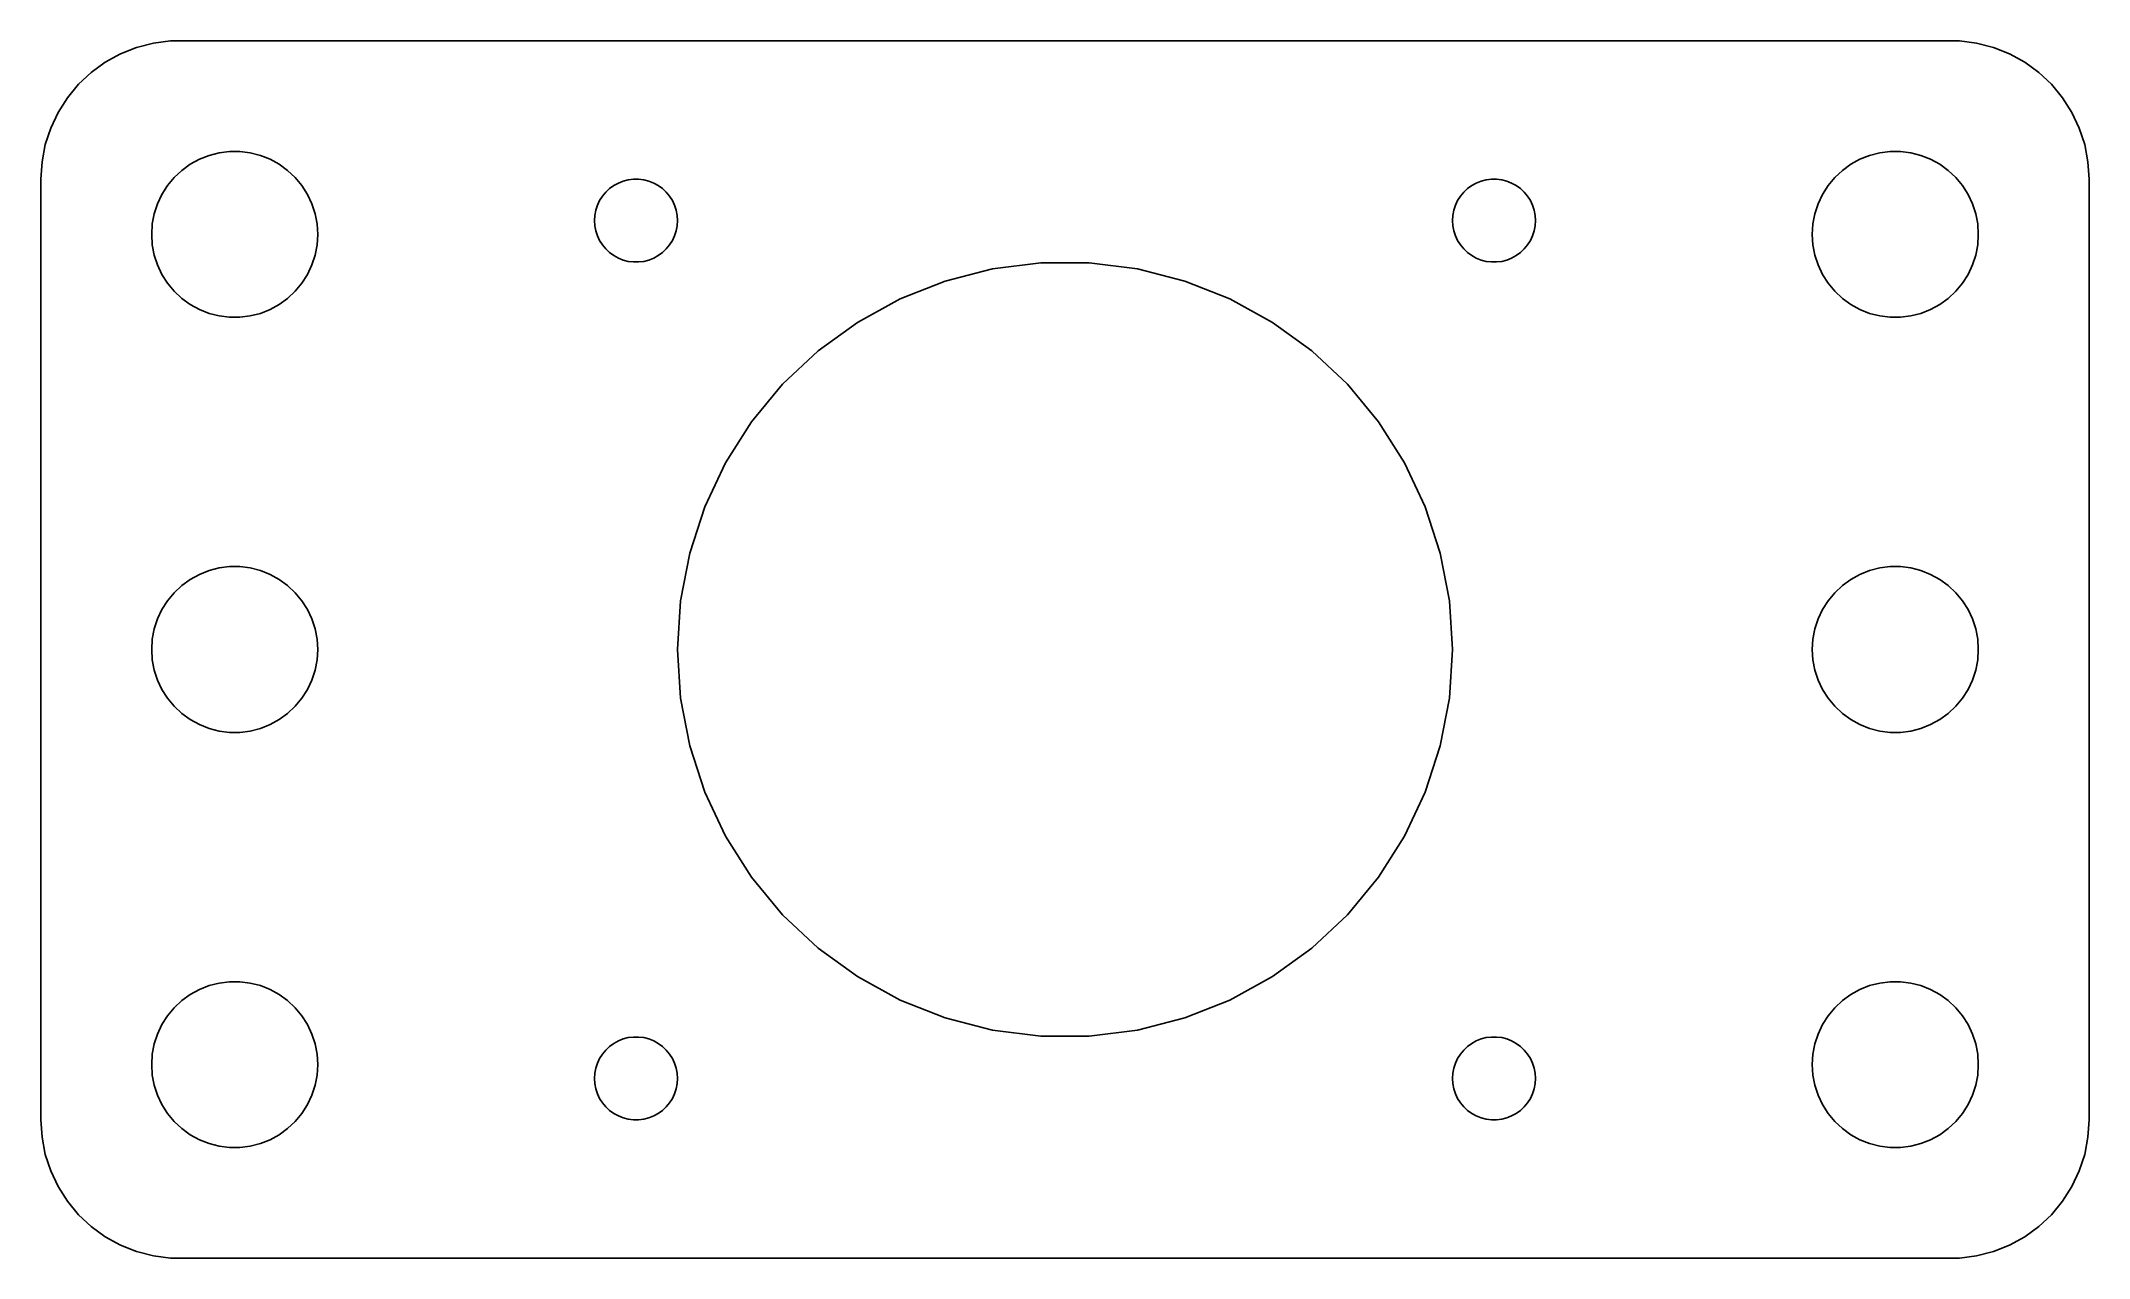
# Model space of a CAD drawing. Header units: metres. Extents: x -37 to 37, y -22 to 22.
import ezdxf

# ---------------------------------------------------------------- set-up
doc = ezdxf.new("R2010")
doc.units = ezdxf.units.M

msp = doc.modelspace()

# ---------------------------------------------------------------- linework, layer by layer
for p, q in [((-34.1289, 21.5241), (-34.6791, 21.2216)), ((-33.5451, 21.7553), (-34.1289, 21.5241)), ((-32.9369, 21.9114), (-33.5451, 21.7553)), ((-32.3139, 21.9901), (-32.9369, 21.9114)), ((32.3139, 21.9901), (-32.3139, 21.9901)), ((32.9369, 21.9114), (32.3139, 21.9901)), ((33.5451, 21.7553), (32.9369, 21.9114)), ((34.1289, 21.5241), (33.5451, 21.7553)), ((34.6791, 21.2216), (34.1289, 21.5241)), ((-35.1871, 20.8526), (-35.6448, 20.4227)), ((-34.6791, 21.2216), (-35.1871, 20.8526)), ((35.1871, 20.8526), (34.6791, 21.2216)), ((35.6448, 20.4227), (35.1871, 20.8526)), ((-35.6448, 20.4227), (-36.0451, 19.9389)), ((36.0451, 19.9389), (35.6448, 20.4227)), ((-36.3815, 19.4088), (-36.6489, 18.8406)), ((-36.0451, 19.9389), (-36.3815, 19.4088)), ((36.3815, 19.4088), (36.0451, 19.9389)), ((36.6489, 18.8406), (36.3815, 19.4088)), ((-36.6489, 18.8406), (-36.8429, 18.2434)), ((36.8429, 18.2434), (36.6489, 18.8406)), ((-36.8429, 18.2434), (-36.9606, 17.6267)), ((-31.2773, 17.7145), (-30.927, 17.8532)), ((-30.927, 17.8532), (-30.5621, 17.9469)), ((-30.5621, 17.9469), (-30.1884, 17.9941)), ((-30.1884, 17.9941), (-29.8116, 17.9941)), ((-29.8116, 17.9941), (-29.4379, 17.9469)), ((-29.4379, 17.9469), (-29.0729, 17.8532)), ((-29.0729, 17.8532), (-28.7227, 17.7145)), ((28.7227, 17.7145), (29.0729, 17.8532)), ((29.0729, 17.8532), (29.4379, 17.9469)), ((29.4379, 17.9469), (29.8116, 17.9941)), ((29.8116, 17.9941), (30.1884, 17.9941)), ((30.1884, 17.9941), (30.5621, 17.9469)), ((30.5621, 17.9469), (30.927, 17.8532)), ((30.927, 17.8532), (31.2773, 17.7145)), ((36.9606, 17.6267), (36.8429, 18.2434)), ((-36.9606, 17.6267), (-37, 17)), ((-32.427, 16.7634), (-32.1869, 17.0536)), ((-32.1869, 17.0536), (-31.9123, 17.3115)), ((-31.9123, 17.3115), (-31.6075, 17.533)), ((-31.6075, 17.533), (-31.2773, 17.7145)), ((-28.7227, 17.7145), (-28.3925, 17.533)), ((-28.3925, 17.533), (-28.0877, 17.3115)), ((-28.0877, 17.3115), (-27.8131, 17.0536)), ((-27.8131, 17.0536), (-27.5729, 16.7634)), ((27.5729, 16.7634), (27.8131, 17.0536)), ((27.8131, 17.0536), (28.0877, 17.3115)), ((28.0877, 17.3115), (28.3925, 17.533)), ((28.3925, 17.533), (28.7227, 17.7145)), ((31.2773, 17.7145), (31.6075, 17.533)), ((31.6075, 17.533), (31.9123, 17.3115)), ((31.9123, 17.3115), (32.1869, 17.0536)), ((32.1869, 17.0536), (32.427, 16.7634)), ((37, 17), (36.9606, 17.6267)), ((-37, 17), (-37, -17)), ((-32.7893, 16.1044), (-32.6289, 16.4453)), ((-32.6289, 16.4453), (-32.427, 16.7634)), ((-27.5729, 16.7634), (-27.3711, 16.4453)), ((-27.3711, 16.4453), (-27.2107, 16.1044)), ((-16.8145, 16.2226), (-16.7135, 16.3817)), ((-16.7135, 16.3817), (-16.5934, 16.5268)), ((-16.5934, 16.5268), (-16.4561, 16.6558)), ((-16.4561, 16.6558), (-16.3037, 16.7665)), ((-16.3037, 16.7665), (-16.1387, 16.8572)), ((-16.1387, 16.8572), (-15.9635, 16.9266)), ((-15.9635, 16.9266), (-15.7811, 16.9734)), ((-15.7811, 16.9734), (-15.5942, 16.997)), ((-15.5942, 16.997), (-15.4058, 16.997)), ((-15.4058, 16.997), (-15.2189, 16.9734)), ((-15.2189, 16.9734), (-15.0365, 16.9266)), ((-15.0365, 16.9266), (-14.8613, 16.8572)), ((-14.8613, 16.8572), (-14.6963, 16.7665)), ((-14.6963, 16.7665), (-14.5439, 16.6558)), ((-14.5439, 16.6558), (-14.4065, 16.5268)), ((-14.4065, 16.5268), (-14.2865, 16.3817)), ((-14.2865, 16.3817), (-14.1855, 16.2226)), ((14.1855, 16.2226), (14.2865, 16.3817)), ((14.2865, 16.3817), (14.4065, 16.5268)), ((14.4065, 16.5268), (14.5439, 16.6558)), ((14.5439, 16.6558), (14.6963, 16.7665)), ((14.6963, 16.7665), (14.8613, 16.8572)), ((14.8613, 16.8572), (15.0365, 16.9266)), ((15.0365, 16.9266), (15.2189, 16.9734)), ((15.2189, 16.9734), (15.4058, 16.997)), ((15.4058, 16.997), (15.5942, 16.997)), ((15.5942, 16.997), (15.7811, 16.9734)), ((15.7811, 16.9734), (15.9635, 16.9266)), ((15.9635, 16.9266), (16.1387, 16.8572)), ((16.1387, 16.8572), (16.3037, 16.7665)), ((16.3037, 16.7665), (16.4561, 16.6558)), ((16.4561, 16.6558), (16.5934, 16.5268)), ((16.5934, 16.5268), (16.7135, 16.3817)), ((16.7135, 16.3817), (16.8145, 16.2226)), ((27.2107, 16.1044), (27.3711, 16.4453)), ((27.3711, 16.4453), (27.5729, 16.7634)), ((32.427, 16.7634), (32.6289, 16.4453)), ((32.6289, 16.4453), (32.7893, 16.1044)), ((37, -17), (37, 17)), ((-32.9763, 15.376), (-32.9057, 15.7461)), ((-32.9057, 15.7461), (-32.7893, 16.1044)), ((-27.2107, 16.1044), (-27.0942, 15.7461)), ((-27.0942, 15.7461), (-27.0237, 15.376)), ((-17, 15.5), (-16.9882, 15.688)), ((-16.9882, 15.688), (-16.9529, 15.873)), ((-16.9529, 15.873), (-16.8947, 16.0522)), ((-16.8947, 16.0522), (-16.8145, 16.2226)), ((-14.1855, 16.2226), (-14.1053, 16.0522)), ((-14.1053, 16.0522), (-14.0471, 15.873)), ((-14.0471, 15.873), (-14.0118, 15.688)), ((-14.0118, 15.688), (-14, 15.5)), ((14, 15.5), (14.0118, 15.688)), ((14.0118, 15.688), (14.0471, 15.873)), ((14.0471, 15.873), (14.1053, 16.0522)), ((14.1053, 16.0522), (14.1855, 16.2226)), ((16.8145, 16.2226), (16.8947, 16.0522)), ((16.8947, 16.0522), (16.9529, 15.873)), ((16.9529, 15.873), (16.9882, 15.688)), ((16.9882, 15.688), (17, 15.5)), ((27.0237, 15.376), (27.0942, 15.7461)), ((27.0942, 15.7461), (27.2107, 16.1044)), ((32.7893, 16.1044), (32.9057, 15.7461)), ((32.9057, 15.7461), (32.9763, 15.376)), ((-33, 15), (-32.9763, 15.376)), ((-32.9763, 14.624), (-33, 15)), ((-27.0237, 15.376), (-27, 15)), ((-27, 15), (-27.0237, 14.624)), ((-16.9882, 15.312), (-17, 15.5)), ((-16.9529, 15.127), (-16.9882, 15.312)), ((-16.8947, 14.9478), (-16.9529, 15.127)), ((-16.8145, 14.7774), (-16.8947, 14.9478)), ((-14.1053, 14.9478), (-14.1855, 14.7774)), ((-14.0471, 15.127), (-14.1053, 14.9478)), ((-14.0118, 15.312), (-14.0471, 15.127)), ((-14, 15.5), (-14.0118, 15.312)), ((14.0118, 15.312), (14, 15.5)), ((14.0471, 15.127), (14.0118, 15.312)), ((14.1053, 14.9478), (14.0471, 15.127)), ((14.1855, 14.7774), (14.1053, 14.9478)), ((16.8947, 14.9478), (16.8145, 14.7774)), ((16.9529, 15.127), (16.8947, 14.9478)), ((16.9882, 15.312), (16.9529, 15.127)), ((17, 15.5), (16.9882, 15.312)), ((27, 15), (27.0237, 15.376)), ((27.0237, 14.624), (27, 15)), ((32.9763, 15.376), (33, 15)), ((33, 15), (32.9763, 14.624)), ((-32.9057, 14.2539), (-32.9763, 14.624)), ((-32.7893, 13.8956), (-32.9057, 14.2539)), ((-27.0942, 14.2539), (-27.2107, 13.8956)), ((-27.0237, 14.624), (-27.0942, 14.2539)), ((-16.7135, 14.6183), (-16.8145, 14.7774)), ((-16.5934, 14.4732), (-16.7135, 14.6183)), ((-16.4561, 14.3442), (-16.5934, 14.4732)), ((-16.3037, 14.2335), (-16.4561, 14.3442)), ((-16.1387, 14.1427), (-16.3037, 14.2335)), ((-15.9635, 14.0734), (-16.1387, 14.1427)), ((-15.7811, 14.0266), (-15.9635, 14.0734)), ((-15.0365, 14.0734), (-15.2189, 14.0266)), ((-14.8613, 14.1427), (-15.0365, 14.0734)), ((-14.6963, 14.2335), (-14.8613, 14.1427)), ((-14.5439, 14.3442), (-14.6963, 14.2335)), ((-14.4065, 14.4732), (-14.5439, 14.3442)), ((-14.2865, 14.6183), (-14.4065, 14.4732)), ((-14.1855, 14.7774), (-14.2865, 14.6183)), ((14.2865, 14.6183), (14.1855, 14.7774)), ((14.4065, 14.4732), (14.2865, 14.6183)), ((14.5439, 14.3442), (14.4065, 14.4732)), ((14.6963, 14.2335), (14.5439, 14.3442)), ((14.8613, 14.1427), (14.6963, 14.2335)), ((15.0365, 14.0734), (14.8613, 14.1427)), ((15.2189, 14.0266), (15.0365, 14.0734)), ((15.9635, 14.0734), (15.7811, 14.0266)), ((16.1387, 14.1427), (15.9635, 14.0734)), ((16.3037, 14.2335), (16.1387, 14.1427)), ((16.4561, 14.3442), (16.3037, 14.2335)), ((16.5934, 14.4732), (16.4561, 14.3442)), ((16.7135, 14.6183), (16.5934, 14.4732)), ((16.8145, 14.7774), (16.7135, 14.6183)), ((27.0942, 14.2539), (27.0237, 14.624)), ((27.2107, 13.8956), (27.0942, 14.2539)), ((32.9057, 14.2539), (32.7893, 13.8956)), ((32.9763, 14.624), (32.9057, 14.2539)), ((-32.6289, 13.5547), (-32.7893, 13.8956)), ((-32.427, 13.2366), (-32.6289, 13.5547)), ((-27.3711, 13.5547), (-27.5729, 13.2366)), ((-27.2107, 13.8956), (-27.3711, 13.5547)), ((-15.5942, 14.0029), (-15.7811, 14.0266)), ((-15.4058, 14.0029), (-15.5942, 14.0029)), ((-15.2189, 14.0266), (-15.4058, 14.0029)), ((-4.32623, 13.3148), (-2.62334, 13.752)), ((-2.62334, 13.752), (-0.87906, 13.9724)), ((-0.87906, 13.9724), (0.87906, 13.9724)), ((0.87906, 13.9724), (2.62334, 13.752)), ((2.62334, 13.752), (4.32623, 13.3148)), ((15.4058, 14.0029), (15.2189, 14.0266)), ((15.5942, 14.0029), (15.4058, 14.0029)), ((15.7811, 14.0266), (15.5942, 14.0029)), ((27.3711, 13.5547), (27.2107, 13.8956)), ((27.5729, 13.2366), (27.3711, 13.5547)), ((32.6289, 13.5547), (32.427, 13.2366)), ((32.7893, 13.8956), (32.6289, 13.5547)), ((-32.1869, 12.9464), (-32.427, 13.2366)), ((-31.9123, 12.6884), (-32.1869, 12.9464)), ((-31.6075, 12.467), (-31.9123, 12.6884)), ((-28.0877, 12.6884), (-28.3925, 12.467)), ((-27.8131, 12.9464), (-28.0877, 12.6884)), ((-27.5729, 13.2366), (-27.8131, 12.9464)), ((-7.50157, 11.8206), (-5.96091, 12.6676)), ((-5.96091, 12.6676), (-4.32623, 13.3148)), ((4.32623, 13.3148), (5.96091, 12.6676)), ((5.96091, 12.6676), (7.50157, 11.8206)), ((27.8131, 12.9464), (27.5729, 13.2366)), ((28.0877, 12.6884), (27.8131, 12.9464)), ((28.3925, 12.467), (28.0877, 12.6884)), ((31.9123, 12.6884), (31.6075, 12.467)), ((32.1869, 12.9464), (31.9123, 12.6884)), ((32.427, 13.2366), (32.1869, 12.9464)), ((-31.2773, 12.2855), (-31.6075, 12.467)), ((-30.927, 12.1468), (-31.2773, 12.2855)), ((-30.5621, 12.0531), (-30.927, 12.1468)), ((-30.1884, 12.0059), (-30.5621, 12.0531)), ((-29.8116, 12.0059), (-30.1884, 12.0059)), ((-29.4379, 12.0531), (-29.8116, 12.0059)), ((-29.0729, 12.1468), (-29.4379, 12.0531)), ((-28.7227, 12.2855), (-29.0729, 12.1468)), ((-28.3925, 12.467), (-28.7227, 12.2855)), ((28.7227, 12.2855), (28.3925, 12.467)), ((29.0729, 12.1468), (28.7227, 12.2855)), ((29.4379, 12.0531), (29.0729, 12.1468)), ((29.8116, 12.0059), (29.4379, 12.0531)), ((30.1884, 12.0059), (29.8116, 12.0059)), ((30.5621, 12.0531), (30.1884, 12.0059)), ((30.927, 12.1468), (30.5621, 12.0531)), ((31.2773, 12.2855), (30.927, 12.1468)), ((31.6075, 12.467), (31.2773, 12.2855)), ((-8.92393, 10.7872), (-7.50157, 11.8206)), ((7.50157, 11.8206), (8.92393, 10.7872)), ((-10.2056, 9.58365), (-8.92393, 10.7872)), ((8.92393, 10.7872), (10.2056, 9.58365)), ((-11.3262, 8.22899), (-10.2056, 9.58365)), ((10.2056, 9.58365), (11.3262, 8.22899)), ((-12.2683, 6.74454), (-11.3262, 8.22899)), ((11.3262, 8.22899), (12.2683, 6.74454)), ((-13.0169, 5.15373), (-12.2683, 6.74454)), ((12.2683, 6.74454), (13.0169, 5.15373)), ((-13.5602, 3.48164), (-13.0169, 5.15373)), ((13.0169, 5.15373), (13.5602, 3.48164)), ((-30.5621, 2.94685), (-30.1884, 2.99408)), ((-30.1884, 2.99408), (-29.8116, 2.99408)), ((-29.8116, 2.99408), (-29.4379, 2.94685)), ((-13.8896, 1.75465), (-13.5602, 3.48164)), ((13.5602, 3.48164), (13.8896, 1.75465)), ((29.4379, 2.94685), (29.8116, 2.99408)), ((29.8116, 2.99408), (30.1884, 2.99408)), ((30.1884, 2.99408), (30.5621, 2.94685)), ((-32.1869, 2.05363), (-31.9123, 2.31154)), ((-31.9123, 2.31154), (-31.6075, 2.53297)), ((-31.6075, 2.53297), (-31.2773, 2.71448)), ((-31.2773, 2.71448), (-30.927, 2.85316)), ((-30.927, 2.85316), (-30.5621, 2.94685)), ((-29.4379, 2.94685), (-29.0729, 2.85316)), ((-29.0729, 2.85316), (-28.7227, 2.71448)), ((-28.7227, 2.71448), (-28.3925, 2.53297)), ((-28.3925, 2.53297), (-28.0877, 2.31154)), ((-28.0877, 2.31154), (-27.8131, 2.05363)), ((27.8131, 2.05363), (28.0877, 2.31154)), ((28.0877, 2.31154), (28.3925, 2.53297)), ((28.3925, 2.53297), (28.7227, 2.71448)), ((28.7227, 2.71448), (29.0729, 2.85316)), ((29.0729, 2.85316), (29.4379, 2.94685)), ((30.5621, 2.94685), (30.927, 2.85316)), ((30.927, 2.85316), (31.2773, 2.71448)), ((31.2773, 2.71448), (31.6075, 2.53297)), ((31.6075, 2.53297), (31.9123, 2.31154)), ((31.9123, 2.31154), (32.1869, 2.05363)), ((-32.6289, 1.44525), (-32.427, 1.76335)), ((-32.427, 1.76335), (-32.1869, 2.05363)), ((-27.8131, 2.05363), (-27.5729, 1.76335)), ((-27.5729, 1.76335), (-27.3711, 1.44525)), ((-14, 0), (-13.8896, 1.75465)), ((13.8896, 1.75465), (14, 0)), ((27.3711, 1.44525), (27.5729, 1.76335)), ((27.5729, 1.76335), (27.8131, 2.05363)), ((32.1869, 2.05363), (32.427, 1.76335)), ((32.427, 1.76335), (32.6289, 1.44525)), ((-32.9763, 0.37599), (-32.9057, 0.74606)), ((-32.9057, 0.74606), (-32.7893, 1.10437)), ((-32.7893, 1.10437), (-32.6289, 1.44525)), ((-27.3711, 1.44525), (-27.2107, 1.10437)), ((-27.2107, 1.10437), (-27.0942, 0.74606)), ((-27.0942, 0.74606), (-27.0237, 0.37599)), ((27.0237, 0.37599), (27.0942, 0.74606)), ((27.0942, 0.74606), (27.2107, 1.10437)), ((27.2107, 1.10437), (27.3711, 1.44525)), ((32.6289, 1.44525), (32.7893, 1.10437)), ((32.7893, 1.10437), (32.9057, 0.74606)), ((32.9057, 0.74606), (32.9763, 0.37599)), ((-33, 0), (-32.9763, 0.37599)), ((-32.9763, -0.37599), (-33, 0)), ((-27.0237, 0.37599), (-27, 0)), ((-27, 0), (-27.0237, -0.37599)), ((-13.8896, -1.75465), (-14, 0)), ((14, 0), (13.8896, -1.75465)), ((27, 0), (27.0237, 0.37599)), ((27.0237, -0.37599), (27, 0)), ((32.9763, 0.37599), (33, 0)), ((33, 0), (32.9763, -0.37599)), ((-32.9057, -0.74606), (-32.9763, -0.37599)), ((-27.0237, -0.37599), (-27.0942, -0.74606)), ((27.0942, -0.74606), (27.0237, -0.37599)), ((32.9763, -0.37599), (32.9057, -0.74606)), ((-32.7893, -1.10437), (-32.9057, -0.74606)), ((-32.6289, -1.44525), (-32.7893, -1.10437)), ((-32.427, -1.76335), (-32.6289, -1.44525)), ((-27.3711, -1.44525), (-27.5729, -1.76335)), ((-27.2107, -1.10437), (-27.3711, -1.44525)), ((-27.0942, -0.74606), (-27.2107, -1.10437)), ((27.2107, -1.10437), (27.0942, -0.74606)), ((27.3711, -1.44525), (27.2107, -1.10437)), ((27.5729, -1.76335), (27.3711, -1.44525)), ((32.6289, -1.44525), (32.427, -1.76335)), ((32.7893, -1.10437), (32.6289, -1.44525)), ((32.9057, -0.74606), (32.7893, -1.10437)), ((-32.1869, -2.05363), (-32.427, -1.76335)), ((-31.9123, -2.31154), (-32.1869, -2.05363)), ((-27.8131, -2.05363), (-28.0877, -2.31154)), ((-27.5729, -1.76335), (-27.8131, -2.05363)), ((-13.5602, -3.48164), (-13.8896, -1.75465)), ((13.8896, -1.75465), (13.5602, -3.48164)), ((27.8131, -2.05363), (27.5729, -1.76335)), ((28.0877, -2.31154), (27.8131, -2.05363)), ((32.1869, -2.05363), (31.9123, -2.31154)), ((32.427, -1.76335), (32.1869, -2.05363)), ((-31.6075, -2.53297), (-31.9123, -2.31154)), ((-31.2773, -2.71448), (-31.6075, -2.53297)), ((-30.927, -2.85316), (-31.2773, -2.71448)), ((-30.5621, -2.94685), (-30.927, -2.85316)), ((-30.1884, -2.99408), (-30.5621, -2.94685)), ((-29.4379, -2.94685), (-29.8116, -2.99408)), ((-29.0729, -2.85316), (-29.4379, -2.94685)), ((-28.7227, -2.71448), (-29.0729, -2.85316)), ((-28.3925, -2.53297), (-28.7227, -2.71448)), ((-28.0877, -2.31154), (-28.3925, -2.53297)), ((28.3925, -2.53297), (28.0877, -2.31154)), ((28.7227, -2.71448), (28.3925, -2.53297)), ((29.0729, -2.85316), (28.7227, -2.71448)), ((29.4379, -2.94685), (29.0729, -2.85316)), ((29.8116, -2.99408), (29.4379, -2.94685)), ((30.5621, -2.94685), (30.1884, -2.99408)), ((30.927, -2.85316), (30.5621, -2.94685)), ((31.2773, -2.71448), (30.927, -2.85316)), ((31.6075, -2.53297), (31.2773, -2.71448)), ((31.9123, -2.31154), (31.6075, -2.53297)), ((-29.8116, -2.99408), (-30.1884, -2.99408)), ((-13.0169, -5.15373), (-13.5602, -3.48164)), ((13.5602, -3.48164), (13.0169, -5.15373)), ((30.1884, -2.99408), (29.8116, -2.99408)), ((-12.2683, -6.74454), (-13.0169, -5.15373)), ((13.0169, -5.15373), (12.2683, -6.74454)), ((-11.3262, -8.22899), (-12.2683, -6.74454)), ((12.2683, -6.74454), (11.3262, -8.22899)), ((-10.2056, -9.58365), (-11.3262, -8.22899)), ((11.3262, -8.22899), (10.2056, -9.58365)), ((-8.92393, -10.7872), (-10.2056, -9.58365)), ((10.2056, -9.58365), (8.92393, -10.7872)), ((-7.50157, -11.8206), (-8.92393, -10.7872)), ((8.92393, -10.7872), (7.50157, -11.8206)), ((-5.96091, -12.6676), (-7.50157, -11.8206)), ((7.50157, -11.8206), (5.96091, -12.6676)), ((-31.9123, -12.6884), (-31.6075, -12.467)), ((-31.6075, -12.467), (-31.2773, -12.2855)), ((-31.2773, -12.2855), (-30.927, -12.1468)), ((-30.927, -12.1468), (-30.5621, -12.0531)), ((-30.5621, -12.0531), (-30.1884, -12.0059)), ((-30.1884, -12.0059), (-29.8116, -12.0059)), ((-29.8116, -12.0059), (-29.4379, -12.0531)), ((-29.4379, -12.0531), (-29.0729, -12.1468)), ((-29.0729, -12.1468), (-28.7227, -12.2855)), ((-28.7227, -12.2855), (-28.3925, -12.467)), ((-28.3925, -12.467), (-28.0877, -12.6884)), ((28.0877, -12.6884), (28.3925, -12.467)), ((28.3925, -12.467), (28.7227, -12.2855)), ((28.7227, -12.2855), (29.0729, -12.1468)), ((29.0729, -12.1468), (29.4379, -12.0531)), ((29.4379, -12.0531), (29.8116, -12.0059)), ((29.8116, -12.0059), (30.1884, -12.0059)), ((30.1884, -12.0059), (30.5621, -12.0531)), ((30.5621, -12.0531), (30.927, -12.1468)), ((30.927, -12.1468), (31.2773, -12.2855)), ((31.2773, -12.2855), (31.6075, -12.467)), ((31.6075, -12.467), (31.9123, -12.6884)), ((-32.6289, -13.5547), (-32.427, -13.2366)), ((-32.427, -13.2366), (-32.1869, -12.9464)), ((-32.1869, -12.9464), (-31.9123, -12.6884)), ((-28.0877, -12.6884), (-27.8131, -12.9464)), ((-27.8131, -12.9464), (-27.5729, -13.2366)), ((-27.5729, -13.2366), (-27.3711, -13.5547)), ((-4.32623, -13.3148), (-5.96091, -12.6676)), ((-2.62334, -13.752), (-4.32623, -13.3148)), ((4.32623, -13.3148), (2.62334, -13.752)), ((5.96091, -12.6676), (4.32623, -13.3148)), ((27.3711, -13.5547), (27.5729, -13.2366)), ((27.5729, -13.2366), (27.8131, -12.9464)), ((27.8131, -12.9464), (28.0877, -12.6884)), ((31.9123, -12.6884), (32.1869, -12.9464)), ((32.1869, -12.9464), (32.427, -13.2366)), ((32.427, -13.2366), (32.6289, -13.5547)), ((-32.9057, -14.2539), (-32.7893, -13.8956)), ((-32.7893, -13.8956), (-32.6289, -13.5547)), ((-27.3711, -13.5547), (-27.2107, -13.8956)), ((-27.2107, -13.8956), (-27.0942, -14.2539)), ((-15.9635, -14.0734), (-15.7811, -14.0266)), ((-15.7811, -14.0266), (-15.5942, -14.0029)), ((-15.5942, -14.0029), (-15.4058, -14.0029)), ((-15.4058, -14.0029), (-15.2189, -14.0266)), ((-15.2189, -14.0266), (-15.0365, -14.0734)), ((-0.87906, -13.9724), (-2.62334, -13.752)), ((0.87906, -13.9724), (-0.87906, -13.9724)), ((2.62334, -13.752), (0.87906, -13.9724)), ((15.0365, -14.0734), (15.2189, -14.0266)), ((15.2189, -14.0266), (15.4058, -14.0029)), ((15.4058, -14.0029), (15.5942, -14.0029)), ((15.5942, -14.0029), (15.7811, -14.0266)), ((15.7811, -14.0266), (15.9635, -14.0734)), ((27.0942, -14.2539), (27.2107, -13.8956)), ((27.2107, -13.8956), (27.3711, -13.5547)), ((32.6289, -13.5547), (32.7893, -13.8956)), ((32.7893, -13.8956), (32.9057, -14.2539)), ((-33, -15), (-32.9763, -14.624)), ((-32.9763, -14.624), (-32.9057, -14.2539)), ((-27.0942, -14.2539), (-27.0237, -14.624)), ((-27.0237, -14.624), (-27, -15)), ((-16.8947, -14.9478), (-16.8145, -14.7774)), ((-16.8145, -14.7774), (-16.7135, -14.6183)), ((-16.7135, -14.6183), (-16.5934, -14.4732)), ((-16.5934, -14.4732), (-16.4561, -14.3442)), ((-16.4561, -14.3442), (-16.3037, -14.2335)), ((-16.3037, -14.2335), (-16.1387, -14.1427)), ((-16.1387, -14.1427), (-15.9635, -14.0734)), ((-15.0365, -14.0734), (-14.8613, -14.1427)), ((-14.8613, -14.1427), (-14.6963, -14.2335)), ((-14.6963, -14.2335), (-14.5439, -14.3442)), ((-14.5439, -14.3442), (-14.4065, -14.4732)), ((-14.4065, -14.4732), (-14.2865, -14.6183)), ((-14.2865, -14.6183), (-14.1855, -14.7774)), ((-14.1855, -14.7774), (-14.1053, -14.9478)), ((14.1053, -14.9478), (14.1855, -14.7774)), ((14.1855, -14.7774), (14.2865, -14.6183)), ((14.2865, -14.6183), (14.4065, -14.4732)), ((14.4065, -14.4732), (14.5439, -14.3442)), ((14.5439, -14.3442), (14.6963, -14.2335)), ((14.6963, -14.2335), (14.8613, -14.1427)), ((14.8613, -14.1427), (15.0365, -14.0734)), ((15.9635, -14.0734), (16.1387, -14.1427)), ((16.1387, -14.1427), (16.3037, -14.2335)), ((16.3037, -14.2335), (16.4561, -14.3442)), ((16.4561, -14.3442), (16.5934, -14.4732)), ((16.5934, -14.4732), (16.7135, -14.6183)), ((16.7135, -14.6183), (16.8145, -14.7774)), ((16.8145, -14.7774), (16.8947, -14.9478)), ((27, -15), (27.0237, -14.624)), ((27.0237, -14.624), (27.0942, -14.2539)), ((32.9057, -14.2539), (32.9763, -14.624)), ((32.9763, -14.624), (33, -15)), ((-32.9763, -15.376), (-33, -15)), ((-32.9057, -15.7461), (-32.9763, -15.376)), ((-27.0237, -15.376), (-27.0942, -15.7461)), ((-27, -15), (-27.0237, -15.376)), ((-17, -15.5), (-16.9882, -15.312)), ((-16.9882, -15.688), (-17, -15.5)), ((-16.9882, -15.312), (-16.9529, -15.127)), ((-16.9529, -15.127), (-16.8947, -14.9478)), ((-14.1053, -14.9478), (-14.0471, -15.127)), ((-14.0471, -15.127), (-14.0118, -15.312)), ((-14.0118, -15.312), (-14, -15.5)), ((-14, -15.5), (-14.0118, -15.688)), ((14, -15.5), (14.0118, -15.312)), ((14.0118, -15.688), (14, -15.5)), ((14.0118, -15.312), (14.0471, -15.127)), ((14.0471, -15.127), (14.1053, -14.9478)), ((16.8947, -14.9478), (16.9529, -15.127)), ((16.9529, -15.127), (16.9882, -15.312)), ((16.9882, -15.312), (17, -15.5)), ((17, -15.5), (16.9882, -15.688)), ((27.0237, -15.376), (27, -15)), ((27.0942, -15.7461), (27.0237, -15.376)), ((32.9763, -15.376), (32.9057, -15.7461)), ((33, -15), (32.9763, -15.376)), ((-32.7893, -16.1044), (-32.9057, -15.7461)), ((-32.6289, -16.4453), (-32.7893, -16.1044)), ((-27.2107, -16.1044), (-27.3711, -16.4453)), ((-27.0942, -15.7461), (-27.2107, -16.1044)), ((-16.9529, -15.873), (-16.9882, -15.688)), ((-16.8947, -16.0522), (-16.9529, -15.873)), ((-16.8145, -16.2226), (-16.8947, -16.0522)), ((-16.7135, -16.3817), (-16.8145, -16.2226)), ((-14.1855, -16.2226), (-14.2865, -16.3817)), ((-14.1053, -16.0522), (-14.1855, -16.2226)), ((-14.0471, -15.873), (-14.1053, -16.0522)), ((-14.0118, -15.688), (-14.0471, -15.873)), ((14.0471, -15.873), (14.0118, -15.688)), ((14.1053, -16.0522), (14.0471, -15.873)), ((14.1855, -16.2226), (14.1053, -16.0522)), ((14.2865, -16.3817), (14.1855, -16.2226)), ((16.8145, -16.2226), (16.7135, -16.3817)), ((16.8947, -16.0522), (16.8145, -16.2226)), ((16.9529, -15.873), (16.8947, -16.0522)), ((16.9882, -15.688), (16.9529, -15.873)), ((27.2107, -16.1044), (27.0942, -15.7461)), ((27.3711, -16.4453), (27.2107, -16.1044)), ((32.7893, -16.1044), (32.6289, -16.4453)), ((32.9057, -15.7461), (32.7893, -16.1044)), ((-37, -17), (-36.9606, -17.6267)), ((-32.427, -16.7634), (-32.6289, -16.4453)), ((-32.1869, -17.0536), (-32.427, -16.7634)), ((-27.5729, -16.7634), (-27.8131, -17.0536)), ((-27.3711, -16.4453), (-27.5729, -16.7634)), ((-16.5934, -16.5268), (-16.7135, -16.3817)), ((-16.4561, -16.6558), (-16.5934, -16.5268)), ((-16.3037, -16.7665), (-16.4561, -16.6558)), ((-16.1387, -16.8572), (-16.3037, -16.7665)), ((-15.9635, -16.9266), (-16.1387, -16.8572)), ((-15.7811, -16.9734), (-15.9635, -16.9266)), ((-15.5942, -16.997), (-15.7811, -16.9734)), ((-15.4058, -16.997), (-15.5942, -16.997)), ((-15.2189, -16.9734), (-15.4058, -16.997)), ((-15.0365, -16.9266), (-15.2189, -16.9734)), ((-14.8613, -16.8572), (-15.0365, -16.9266)), ((-14.6963, -16.7665), (-14.8613, -16.8572)), ((-14.5439, -16.6558), (-14.6963, -16.7665)), ((-14.4065, -16.5268), (-14.5439, -16.6558)), ((-14.2865, -16.3817), (-14.4065, -16.5268)), ((14.4065, -16.5268), (14.2865, -16.3817)), ((14.5439, -16.6558), (14.4065, -16.5268)), ((14.6963, -16.7665), (14.5439, -16.6558)), ((14.8613, -16.8572), (14.6963, -16.7665)), ((15.0365, -16.9266), (14.8613, -16.8572)), ((15.2189, -16.9734), (15.0365, -16.9266)), ((15.4058, -16.997), (15.2189, -16.9734)), ((15.5942, -16.997), (15.4058, -16.997)), ((15.7811, -16.9734), (15.5942, -16.997)), ((15.9635, -16.9266), (15.7811, -16.9734)), ((16.1387, -16.8572), (15.9635, -16.9266)), ((16.3037, -16.7665), (16.1387, -16.8572)), ((16.4561, -16.6558), (16.3037, -16.7665)), ((16.5934, -16.5268), (16.4561, -16.6558)), ((16.7135, -16.3817), (16.5934, -16.5268)), ((27.5729, -16.7634), (27.3711, -16.4453)), ((27.8131, -17.0536), (27.5729, -16.7634)), ((32.427, -16.7634), (32.1869, -17.0536)), ((32.6289, -16.4453), (32.427, -16.7634)), ((36.9606, -17.6267), (37, -17)), ((-36.9606, -17.6267), (-36.8429, -18.2434)), ((-31.9123, -17.3115), (-32.1869, -17.0536)), ((-31.6075, -17.533), (-31.9123, -17.3115)), ((-31.2773, -17.7145), (-31.6075, -17.533)), ((-30.927, -17.8532), (-31.2773, -17.7145)), ((-28.7227, -17.7145), (-29.0729, -17.8532)), ((-28.3925, -17.533), (-28.7227, -17.7145)), ((-28.0877, -17.3115), (-28.3925, -17.533)), ((-27.8131, -17.0536), (-28.0877, -17.3115)), ((28.0877, -17.3115), (27.8131, -17.0536)), ((28.3925, -17.533), (28.0877, -17.3115)), ((28.7227, -17.7145), (28.3925, -17.533)), ((29.0729, -17.8532), (28.7227, -17.7145)), ((31.2773, -17.7145), (30.927, -17.8532)), ((31.6075, -17.533), (31.2773, -17.7145)), ((31.9123, -17.3115), (31.6075, -17.533)), ((32.1869, -17.0536), (31.9123, -17.3115)), ((36.8429, -18.2434), (36.9606, -17.6267)), ((-36.8429, -18.2434), (-36.6489, -18.8406)), ((-30.5621, -17.9469), (-30.927, -17.8532)), ((-30.1884, -17.9941), (-30.5621, -17.9469)), ((-29.8116, -17.9941), (-30.1884, -17.9941)), ((-29.4379, -17.9469), (-29.8116, -17.9941)), ((-29.0729, -17.8532), (-29.4379, -17.9469)), ((29.4379, -17.9469), (29.0729, -17.8532)), ((29.8116, -17.9941), (29.4379, -17.9469)), ((30.1884, -17.9941), (29.8116, -17.9941)), ((30.5621, -17.9469), (30.1884, -17.9941)), ((30.927, -17.8532), (30.5621, -17.9469)), ((36.6489, -18.8406), (36.8429, -18.2434)), ((-36.6489, -18.8406), (-36.3815, -19.4088)), ((36.3815, -19.4088), (36.6489, -18.8406)), ((-36.3815, -19.4088), (-36.0451, -19.9389)), ((-36.0451, -19.9389), (-35.6448, -20.4227)), ((35.6448, -20.4227), (36.0451, -19.9389)), ((36.0451, -19.9389), (36.3815, -19.4088)), ((-35.6448, -20.4227), (-35.1871, -20.8526)), ((35.1871, -20.8526), (35.6448, -20.4227)), ((-35.1871, -20.8526), (-34.6791, -21.2216)), ((-34.6791, -21.2216), (-34.1289, -21.5241)), ((34.1289, -21.5241), (34.6791, -21.2216)), ((34.6791, -21.2216), (35.1871, -20.8526)), ((-34.1289, -21.5241), (-33.5451, -21.7553)), ((-33.5451, -21.7553), (-32.9369, -21.9114)), ((-32.9369, -21.9114), (-32.3139, -21.9901)), ((-32.3139, -21.9901), (32.3139, -21.9901)), ((32.3139, -21.9901), (32.9369, -21.9114)), ((32.9369, -21.9114), (33.5451, -21.7553)), ((33.5451, -21.7553), (34.1289, -21.5241))]:
    msp.add_line(p, q)

doc.saveas('drawing.dxf')
